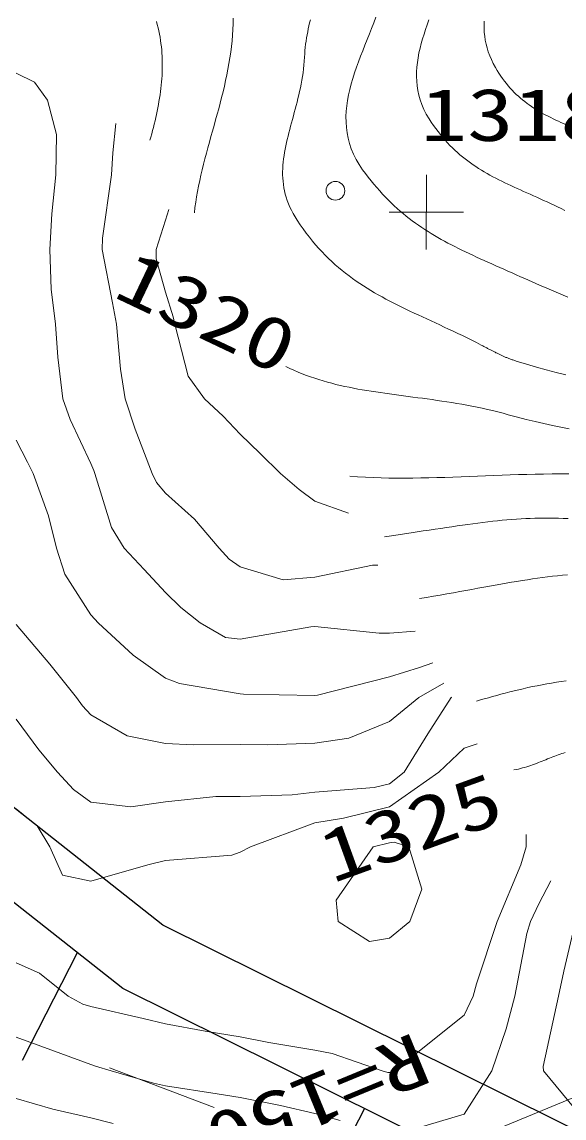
# Model space of a CAD drawing. Units: millimetres at full size, sheet at 1:500; details may follow other scales. Extents: x -209175 to 420500, y 0 to 351151.
# Drawn here: x 42187 to 49450, y 114699 to 129379 of the extents above; entities that cross this region are included whole.
import ezdxf
from ezdxf.enums import TextEntityAlignment as Align

# ---------------------------------------------------------------- set-up
doc = ezdxf.new("R2010")
doc.units = ezdxf.units.MM
doc.header["$LTSCALE"] = 500
doc.linetypes.add('USER1', pattern=[9.25, 6, -1.5, 0.25, -1.5])
for name, color, linetype, lineweight in [('D-BGD', 7, 'Continuous', 13), ('D-BGD-EXST', 7, 'Continuous', 25), ('D-BGD-HICN', 7, 'Continuous', 13), ('D-BGD-LWCN', 8, 'Continuous', 13), ('D-BGD-TXT', 7, 'Continuous', 13), ('D-BMK', 2, 'USER1', 13), ('D-BMK-HTXT', 7, 'Continuous', 13), ('D-BYP-STR4', 1, 'Continuous', 50)]:
    doc.layers.add(name, color=color, linetype=linetype, lineweight=lineweight)
doc.styles.add('ＭＳ ゴシック', font='')
doc.styles.get('ＭＳ ゴシック').set_extended_font_data('MS Gothic')

msp = doc.modelspace()

# ---------------------------------------------------------------- linework, layer by layer
at = {"layer": 'D-BGD'}
for p, q in [((47604.7, 127331.5), (47604.6, 126331.5)), ((48104.7, 126831.4), (47104.7, 126831.6))]:
    msp.add_line(p, q, dxfattribs=at)
at = {"layer": 'D-BGD', "color": 3}
msp.add_line((44762.6, 114840.4), (43360.7, 115372.6), dxfattribs=at)
at = {"layer": 'D-BGD'}
msp.add_circle((46386.6, 127118.1), 125, dxfattribs=at)
at = {"layer": 'D-BGD-EXST'}
for p, q in [((42927.7, 116914), (42189.8, 115472.4)), ((46775.2, 114826.1), (45529.6, 112392.7))]:
    msp.add_line(p, q, dxfattribs=at)
for points in [[(57890.8, 108234.6), (54630.1, 112041.5), (44074.8, 117283.8), (39252.8, 121084.7), (21580.4, 131155.6), (10780, 131661), (10000, 132429.1)], [(57088.6, 107634), (54003, 111236.4), (43537.2, 116434.3), (38692.6, 120252.9), (21293.8, 130168), (10351, 130680), (10000, 131025.6)]]:
    msp.add_lwpolyline(points, dxfattribs=at)
at = {"layer": 'D-BGD-HICN'}
for points in [[(45015.2, 129431.3), (45015, 129355.1), (45012.7, 129278.9), (45008.5, 129202.7), (45002.3, 129126.5), (44994.4, 129050.4), (44984.8, 128974.3), (44973.7, 128898.2), (44961.1, 128822.2), (44947.3, 128746.2), (44932.2, 128670.4), (44916.1, 128594.5), (44899, 128518.8), (44881, 128443.2), (44862.3, 128367.7), (44843, 128292.3), (44823.1, 128217), (44802.8, 128141.9), (44782.3, 128066.9), (44761.5, 127992.1), (44740.7, 127917.4), (44719.9, 127842.9), (44699.3, 127768.5), (44678.9, 127694.4), (44659, 127620.4), (44639.5, 127546.7), (44620.6, 127473.2), (44602.5, 127399.9), (44585.2, 127326.8), (44568.8, 127254), (44553.5, 127181.4), (44539.4, 127109.1), (44526.5, 127037.1), (44515.1, 126965.3), (44505.2, 126893.8), (44496.9, 126822.6)], [(45722.9, 124766.1), (45777.3, 124739.5), (45831.9, 124714.3), (45886.8, 124690.3), (45942, 124667.6), (45997.5, 124646.2), (46053.3, 124625.8), (46109.4, 124606.6), (46165.8, 124588.4), (46222.5, 124571.2), (46279.5, 124555), (46336.8, 124539.6), (46394.5, 124525.1), (46452.5, 124511.3), (46510.8, 124498.3), (46569.4, 124486), (46628.3, 124474.3), (46687.6, 124463.2), (46747.2, 124452.6), (46807.1, 124442.4), (46867.4, 124432.7), (46928, 124423.4), (46989, 124414.3), (47050.3, 124405.6), (47112, 124397), (47174, 124388.6), (47236.3, 124380.3), (47299, 124372.1), (47362.1, 124363.8), (47425.5, 124355.5), (47489.3, 124347.1), (47553.5, 124338.6), (47618, 124329.8), (47682.9, 124320.8), (47748.2, 124311.5), (47813.9, 124301.8), (47879.9, 124291.7), (47946.3, 124281.1), (48013.1, 124270), (48080.3, 124258.3), (48147.9, 124246), (48215.9, 124233), (48284.3, 124219.3), (48353, 124204.8), (48422.2, 124189.5), (48491.8, 124173.3), (48561.8, 124156.1), (48632.1, 124138), (48703, 124118.8), (48824, 124086.1), (48943.4, 124055.3), (49061.3, 124026.6), (49177.8, 123999.6), (49292.8, 123974.3), (49406.5, 123950.6), (49519, 123928.4)], [(42111, 121308.3), (42559.5, 120779.5), (42916.5, 120331), (43000.6, 120220.6), (43111, 120098.8), (43597.3, 119817.3), (44111, 119716.8), (44479.3, 119699.3), (45111, 119703.7), (45479.6, 119699.6), (46111, 119718.2), (46565.6, 119785.6), (47111, 120009.4), (47502.2, 120331), (47840, 120524.9)], [(49466, 119595.5), (49442.5, 119588.2), (49419, 119580.4), (49395.5, 119572.3), (49371.9, 119563.9), (49348.3, 119555.2), (49324.7, 119546.2), (49300.9, 119537), (49277.1, 119527.5), (49253.1, 119518), (49229, 119508.3), (49204.7, 119498.5), (49180.3, 119488.7), (49155.7, 119478.9), (49130.8, 119469.1), (49105.7, 119459.4), (49080.3, 119449.8), (49054.7, 119440.3), (49028.8, 119431), (49002.5, 119421.9), (48975.9, 119413.1), (48949, 119404.6), (48921.7, 119396.3), (48894, 119388.5), (48865.9, 119381), (48837.4, 119374), (48808.4, 119367.4), (48779, 119361.4)], [(49589.4, 117275.7), (49444.6, 116664.6), (49377.2, 116331), (49169.7, 115389.7), (49173, 115331), (49599.4, 114819.4), (50111, 114476.9), (50227.8, 114447.8), (51067, 114392)], [(43408.4, 114628.4), (43111, 114700.3), (42599.9, 114819.9), (42111, 114961.1)]]:
    msp.add_lwpolyline(points, dxfattribs=at)
at = {"layer": 'D-BGD-LWCN'}
for points in [[(43988.2, 129386), (44000, 129344), (44010.8, 129301.9), (44020.6, 129259.8), (44029.4, 129217.5), (44037.3, 129175.2), (44044.2, 129132.8), (44050.2, 129090.3), (44055.3, 129047.8), (44059.5, 129005.1), (44062.9, 128962.4), (44065.4, 128919.7), (44067, 128876.8), (44067.9, 128834), (44068, 128791), (44067.4, 128748), (44066, 128704.9), (44063.8, 128661.8), (44061, 128618.7), (44057.5, 128575.5), (44053.4, 128532.3), (44048.6, 128489), (44043.2, 128445.7), (44037.2, 128402.3), (44030.6, 128358.9), (44023.4, 128315.5), (44015.7, 128272.1), (44007.5, 128228.7), (43998.9, 128185.2), (43989.7, 128141.7), (43980.1, 128098.2), (43970, 128054.7), (43959.5, 128011.2), (43948.7, 127967.7), (43937.4, 127924.2), (43925.8, 127880.7), (43913.9, 127837.2), (43901.7, 127793.7)], [(46050.8, 129407.6), (46041.5, 129368.2), (46032.5, 129328.5), (46023.9, 129288.4), (46015.7, 129247.9), (46007.9, 129207), (46000.7, 129165.6), (45994.1, 129123.7), (45988.2, 129081.4), (45983, 129038.5), (45978.6, 128995.1), (45975, 128951.2), (45972.4, 128906.7), (45969.1, 128853.7), (45964.7, 128801.3), (45959.2, 128749.5), (45952.7, 128698.3), (45945.2, 128647.5), (45936.9, 128597.3), (45927.8, 128547.6), (45917.9, 128498.4), (45907.5, 128449.7), (45896.5, 128401.4), (45885.1, 128353.5), (45873.2, 128306.1), (45861.1, 128259), (45848.8, 128212.4), (45836.3, 128166.1), (45823.7, 128120.1), (45811.2, 128074.4), (45798.8, 128029.1), (45786.5, 127984.1), (45774.6, 127939.3), (45762.9, 127894.8), (45751.7, 127850.5), (45741.1, 127806.4), (45730.9, 127762.5), (45721.5, 127718.9), (45712.8, 127675.3), (45704.9, 127632), (45698, 127588.7), (45692, 127545.6), (45687.1, 127502.6), (45683.4, 127459.6), (45680.8, 127416.7), (45679.6, 127373.9), (45679.8, 127331), (45681.5, 127288.2), (45684.7, 127245.3), (45689.5, 127202.5), (45696.1, 127159.5), (45704.4, 127116.6), (45714.7, 127073.5), (45726.9, 127030.3), (45741.1, 126987), (45757.4, 126943.6), (45775.9, 126900), (45796.8, 126856.2), (45819.9, 126812.3), (45845.5, 126768.1), (45873.7, 126723.8), (45914, 126664.1), (45954.7, 126606.5), (45995.8, 126550.8), (46037.4, 126497), (46079.3, 126445.1), (46121.6, 126395), (46164.4, 126346.6), (46207.6, 126299.8), (46251.2, 126254.6), (46295.2, 126210.9), (46339.7, 126168.7), (46384.7, 126127.9), (46430.1, 126088.5), (46475.9, 126050.3), (46522.2, 126013.3), (46569, 125977.4), (46616.2, 125942.6), (46663.9, 125908.9), (46712.1, 125876.1), (46760.8, 125844.1), (46809.9, 125813), (46859.6, 125782.7), (46909.7, 125753), (46960.4, 125724), (47011.6, 125695.5), (47063.3, 125667.6), (47115.5, 125640.1), (47168.2, 125612.9), (47221.5, 125586.1), (47275.3, 125559.6), (47329.6, 125533.2), (47384.5, 125506.9), (47439.9, 125480.7), (47495.9, 125454.5), (47552.5, 125428.2), (47609.6, 125401.8), (47667.3, 125375.1), (47725.5, 125348.2), (47784.4, 125321), (47843.8, 125293.4), (47903.8, 125265.4), (47964.4, 125236.8), (48025.7, 125207.7), (48087.5, 125177.9), (48149.9, 125147.4), (48213, 125116.1), (48276.6, 125084), (48340.9, 125051), (48352, 125045.3), (48362.9, 125039.6), (48373.6, 125034), (48384.1, 125028.5), (48394.4, 125023.1), (48404.6, 125017.8), (48414.6, 125012.5), (48424.5, 125007.3), (48434.2, 125002.2), (48443.9, 124997.1), (48453.4, 124992.1), (48462.8, 124987.2), (48472.1, 124982.3), (48481.3, 124977.5), (48490.4, 124972.8), (48499.5, 124968.1), (48508.5, 124963.5), (48517.5, 124958.9), (48526.4, 124954.4), (48535.3, 124949.9), (48544.1, 124945.5), (48553, 124941.1), (48561.8, 124936.7), (48570.7, 124932.4), (48579.6, 124928.2), (48588.5, 124924), (48597.4, 124919.8), (48606.4, 124915.6), (48615.5, 124911.5), (48624.6, 124907.4), (48633.7, 124903.3), (48643, 124899.3), (48652.3, 124895.3), (48661.8, 124891.3), (48671.4, 124887.3), (48681, 124883.3), (48690.8, 124879.4), (48700.8, 124875.5), (48710.9, 124871.6), (48721.1, 124867.6), (48731.6, 124863.7), (48742.2, 124859.8), (48752.9, 124856), (48763.9, 124852.1), (48775.1, 124848.2), (48786.5, 124844.3), (48798.1, 124840.4), (48810, 124836.5), (48944.7, 124793.9), (49078.3, 124754.6), (49210.7, 124718.3), (49342, 124684.9), (49472.2, 124654.1)], [(49498.7, 125694.9), (49406.3, 125732.6), (49312.6, 125771.6), (49217.6, 125811.9), (49121.3, 125853.5), (49023.5, 125896.6), (48924.3, 125941.1), (48866.4, 125967.2), (48809.4, 125992.7), (48753, 126017.9), (48697.4, 126042.6), (48642.5, 126066.9), (48588.3, 126090.9), (48534.8, 126114.6), (48481.9, 126138.1), (48429.7, 126161.4), (48378.1, 126184.5), (48327.1, 126207.6), (48276.7, 126230.6), (48227, 126253.6), (48177.8, 126276.6), (48129.2, 126299.7), (48081.1, 126322.9), (48033.6, 126346.3), (47986.5, 126369.9), (47940.1, 126393.8), (47894.1, 126417.9), (47848.5, 126442.4), (47803.5, 126467.3), (47758.9, 126492.7), (47714.7, 126518.5), (47671, 126544.8), (47627.7, 126571.7), (47584.8, 126599.3), (47542.3, 126627.5), (47500.1, 126656.4), (47458.3, 126686), (47416.9, 126716.4), (47375.8, 126747.7), (47335, 126779.9), (47294.5, 126813), (47254.3, 126847), (47214.3, 126882.1), (47174.6, 126918.2), (47135.2, 126955.5), (47096, 126993.9), (47057, 127033.5), (47018.3, 127074.3), (46979.7, 127116.5), (46941.3, 127159.9), (46903, 127204.8), (46865, 127251), (46827, 127298.8), (46789.2, 127348), (46751.4, 127398.8), (46703.8, 127468.6), (46662.6, 127538.8), (46627.4, 127609.2), (46598, 127680), (46574.2, 127751.1), (46555.6, 127822.5), (46542, 127894.2), (46533.1, 127966.1), (46528.7, 128038.3), (46528.5, 128110.7), (46532.1, 128183.4), (46539.4, 128256.2), (46550.1, 128329.3), (46563.8, 128402.6), (46580.4, 128476), (46599.5, 128549.6), (46620.9, 128623.4), (46644.3, 128697.4), (46669.4, 128771.4), (46696, 128845.7), (46723.8, 128920), (46752.5, 128994.4), (46781.8, 129068.9), (46811.5, 129143.5), (46841.3, 129218.2), (46870.9, 129292.9), (46900.1, 129367.6), (46928.6, 129442.4)], [(49458.9, 126855.7), (49410.6, 126879.5), (49362.8, 126902.7), (49315.4, 126925.2), (49268.4, 126947.2), (49221.9, 126968.8), (49175.8, 126989.8), (49130.1, 127010.5), (49084.9, 127030.9), (49040.1, 127050.9), (48995.7, 127070.7), (48951.7, 127090.3), (48908.2, 127109.7), (48865, 127129), (48822.3, 127148.3), (48780, 127167.6), (48738.2, 127187), (48696.7, 127206.4), (48655.7, 127226), (48615, 127245.8), (48574.8, 127265.9), (48535, 127286.2), (48495.6, 127306.9), (48456.6, 127328), (48418.1, 127349.6), (48379.9, 127371.6), (48342.2, 127394.2), (48304.8, 127417.4), (48267.9, 127441.2), (48231.3, 127465.7), (48195.2, 127491), (48159.4, 127517.1), (48124.1, 127544), (48089.2, 127571.8), (48054.6, 127600.6), (48020.5, 127630.4), (47986.7, 127661.2), (47953.4, 127693.1), (47920.4, 127726.1), (47887.8, 127760.4), (47855.6, 127795.8), (47823.9, 127832.6), (47792.5, 127870.7), (47761.4, 127910.3), (47730.8, 127951.2), (47700.6, 127993.7), (47670.7, 128037.7), (47641.3, 128083.2), (47604.3, 128145.9), (47572.5, 128208.6), (47545.5, 128271.4), (47523.1, 128334.1), (47505.2, 128396.9), (47491.5, 128459.8), (47481.7, 128522.6), (47475.7, 128585.5), (47473.3, 128648.5), (47474.1, 128711.4), (47478.1, 128774.4), (47484.9, 128837.4), (47494.4, 128900.4), (47506.4, 128963.5), (47520.6, 129026.5), (47536.7, 129089.6), (47554.7, 129152.7), (47574.2, 129215.9), (47595, 129279), (47617, 129342.2), (47639.8, 129405.4)], [(49478.5, 128001.4), (49443, 128017.2), (49407.8, 128033.2), (49373, 128049.2), (49338.5, 128065.4), (49304.4, 128081.8), (49270.7, 128098.5), (49237.3, 128115.5), (49204.3, 128132.8), (49171.6, 128150.5), (49139.4, 128168.6), (49107.5, 128187.2), (49075.9, 128206.4), (49044.8, 128226.1), (49014.1, 128246.4), (48983.7, 128267.4), (48953.8, 128289), (48924.2, 128311.5), (48895.1, 128334.7), (48866.3, 128358.7), (48838, 128383.6), (48810, 128409.5), (48782.5, 128436.3), (48755.4, 128464.1), (48728.8, 128493), (48702.5, 128523), (48676.7, 128554.2), (48651.3, 128586.5), (48626.4, 128620.1), (48601.9, 128655), (48577.8, 128691.2), (48554.2, 128728.7), (48531.1, 128767.7), (48501.9, 128821.1), (48476.2, 128874.3), (48453.8, 128927.1), (48434.6, 128979.5), (48418.4, 129031.8), (48405.2, 129083.7), (48394.7, 129135.5), (48386.9, 129187), (48381.6, 129238.3), (48378.6, 129289.4), (48377.9, 129340.4), (48379.3, 129391.2)], [(42111, 128692.3), (42354.4, 128574.4), (42528.9, 128331), (42651.9, 127871.9), (42641, 127331), (42589.6, 126809.6), (42561.2, 126331), (42578.7, 125798.7), (42637.9, 125331), (42667.9, 124887.9), (42733.7, 124331), (42835.6, 124055.6), (43111, 123467.4), (43151.8, 123371.8), (43164.8, 123331), (43386.7, 122606.7), (43558.8, 122331), (43826.1, 122046.1), (44111, 121738.5), (44316.4, 121536.4), (44574, 121331), (44914.7, 121134.7), (45111, 121111.3), (46059.5, 121279.5), (46111, 121282.3), (46972.1, 121192.1), (47111, 121193.8), (47454.7, 121218.5)], [(43445.9, 128019.1), (43405.7, 127625.7), (43385.7, 127331), (43265, 126485), (43261.9, 126331), (43399.5, 125619.5), (43455, 125331), (43508.6, 124728.6), (43571.7, 124331), (43706.3, 123926.3), (43933.2, 123331), (43989.9, 123209.9), (44111, 123069.7), (44500.8, 122720.8), (44830.3, 122331), (44963.6, 122183.6), (45111, 122080.2), (45688.8, 121908.8), (46111, 121943.2), (46882.7, 122102.7), (46955.7, 122105.6)], [(44154.4, 126868.4), (44111, 126724.7), (43984.9, 126331), (43985.6, 126205.6), (44111, 125762.3), (44211.3, 125431.3), (44233.8, 125331), (44413.2, 124633.2), (44633.3, 124331), (44881.6, 124101.6), (45111, 123859.9), (45379.2, 123599.2), (45651.4, 123331), (45899.6, 123119.6), (46111, 122961.1), (46559.9, 122800.5)], [(42111, 123778.3), (42263.3, 123483.3), (42336.6, 123331), (42543, 122763), (42648.4, 122331), (42761.6, 121981.6), (43111, 121439.9), (43161.7, 121381.7), (43208.6, 121331), (43676.8, 120896.8), (44111, 120589.8), (44297.2, 120517.2), (45111, 120379.7), (45156.5, 120376.5), (46111, 120360.1), (46145.1, 120365.1), (47111, 120607.1), (47514.2, 120734.2), (47690.3, 120795.3)], [(46580.1, 123295.1), (46684.1, 123287.6), (46788.5, 123281.5), (46893.3, 123276.8), (46998.4, 123273.4), (47103.9, 123271.1), (47209.7, 123269.9), (47316, 123269.7), (47422.5, 123270.4), (47529.5, 123271.9), (47636.8, 123274), (47744.4, 123276.8), (47852.4, 123280.1), (47960.8, 123283.8), (48069.5, 123287.8), (48178.6, 123292), (48288.1, 123296.4), (48397.9, 123300.8), (48508, 123305.2), (48618.5, 123309.4), (48729.4, 123313.4), (48840.6, 123317), (48952.2, 123320.2), (49064.1, 123322.8), (49176.4, 123324.9), (49289, 123326.2), (49402, 123326.7), (49515.3, 123326.3)], [(47046.1, 122485.2), (47137.7, 122498.5), (47227.1, 122511.6), (47314.4, 122524.5), (47399.7, 122537.2), (47483, 122549.8), (47564.5, 122562), (47644.2, 122574.1), (47722.2, 122585.8), (47798.6, 122597.2), (47873.5, 122608.4), (47946.9, 122619.2), (48019.1, 122629.6), (48089.9, 122639.7), (48159.6, 122649.4), (48228.2, 122658.6), (48295.9, 122667.5), (48362.5, 122675.9), (48428.4, 122683.8), (48493.5, 122691.2), (48558, 122698.1), (48621.8, 122704.5), (48685.2, 122710.4), (48748.2, 122715.7), (48810.8, 122720.4), (48873.3, 122724.5), (48935.5, 122727.9), (48997.7, 122730.8), (49060, 122732.9), (49122.3, 122734.4), (49184.8, 122735.2), (49247.6, 122735.3), (49310.8, 122734.6), (49374.4, 122733.2), (49438.5, 122731), (49503.2, 122728)], [(49493.9, 121973.9), (49428.2, 121968.6), (49362.2, 121962.4), (49296, 121955.4), (49229.5, 121947.7), (49162.5, 121939.2), (49095, 121930.1), (49026.9, 121920.2), (48958.2, 121909.8), (48888.7, 121898.7), (48818.4, 121887.1), (48747.2, 121875), (48675, 121862.5), (48601.7, 121849.5), (48527.2, 121836.1), (48451.5, 121822.3), (48374.5, 121808.2), (48296.1, 121793.8), (48216.2, 121779.2), (48134.7, 121764.3), (48051.6, 121749.3), (47966.7, 121734.2), (47880, 121718.9), (47791.5, 121703.6), (47700.9, 121688.3), (47608.3, 121673), (47513.6, 121657.7)], [(49476.6, 120554.8), (49411.9, 120545.9), (49347.4, 120536.2), (49283, 120525.7), (49218.8, 120514.5), (49155, 120502.6), (49091.5, 120490.1), (49028.5, 120477), (48966, 120463.5), (48904, 120449.5), (48842.6, 120435.2), (48781.9, 120420.5), (48722, 120405.6), (48662.8, 120390.4), (48604.5, 120375.1), (48547.2, 120359.7), (48490.8, 120344.3), (48435.5, 120328.8), (48381.3, 120313.5), (48328.3, 120298.3), (48276.5, 120283.2)], [(42111, 120042.8), (42411.8, 119631.8), (42662.5, 119331), (42879.6, 119099.6), (43111, 118930), (43647.1, 118867.1), (44111, 118933.3), (44784.4, 119004.4), (45111, 119005.8), (45809, 119029), (46111, 119065.2), (46907.9, 119127.9), (47111, 119176.4), (47309, 119331), (47623.5, 119843.5), (47937.9, 120331), (47944.6, 120335.3)], [(42111, 118841.9), (42393, 118613), (42561.3, 118331), (42732.7, 117952.7), (43111, 117871.2), (43871.7, 118091.7), (44111, 118147.4), (44999, 118219), (45111, 118260.5), (45250.5, 118331), (46111, 118651.8), (46494.9, 118714.9), (47111, 118866.7), (47772.1, 119331), (48111, 119651.4), (48286.2, 119712.2)], [(48943.4, 118495.3), (48941.2, 118331), (48870.6, 118090.6), (48554.4, 117331), (48278, 116498), (48232.3, 116331), (48111, 116076.2), (47176.7, 115331), (47111, 115307.7), (47088.3, 115308.3), (47014.4, 115331), (46344.6, 115564.6), (46111, 115609.8), (45492.9, 115712.9), (45111, 115785.4), (44643.4, 115863.4), (44111, 115962.1), (43810.6, 116030.6), (43111, 116192.5), (43004.6, 116224.6), (42807.9, 116331), (42420.9, 116640.9), (42111, 116776.8)], [(49273.8, 117874.6), (49111, 117566.4), (48999.7, 117331), (48951.1, 117171.1), (48789.8, 116331), (48676.2, 115896.2), (48481.3, 115331), (48111, 114751.4), (47287.1, 114507.1)], [(46448.3, 114668.3), (46111, 114759), (45648.9, 114868.9), (45111, 114972.9), (44802.2, 115022.2), (44111, 115132.1), (43948.7, 115168.7), (43383.5, 115331), (43174.7, 115394.7), (43111, 115415.7), (42440.8, 115660.8), (42111, 115784.1)]]:
    msp.add_lwpolyline(points, dxfattribs=at)
msp.add_lwpolyline([(47173, 118393), (47370.6, 118331), (47542.8, 117762.8), (47385.2, 117331), (47111, 117110.5), (46842.5, 117062.5), (46421.7, 117331), (46396.5, 117616.5), (46894.7, 118331), (47111, 118383.4)], close=True, dxfattribs=at)
at = {"layer": 'D-BMK'}
msp.add_arc((-63853.3, 68233.2), 150000, 22.39568, 55.4167, dxfattribs=at)
at = {"layer": 'D-BMK-HTXT'}
msp.add_line((74832.9, 125383.3), (39514.2, 110829.1), dxfattribs=at)
at = {"layer": 'D-BYP-STR4'}
for radius, end in [(152000, 55.4167), (151500, 55.4167), (148500, 47.39147), (148000, 47.39147)]:
    msp.add_arc((-63853.3, 68233.2), radius, 22.39568, end, dxfattribs=at)

# ---------------------------------------------------------------- texts
at = {"layer": 'D-BGD-HICN', "style": 'ＭＳ ゴシック', "width": 1.3}
for s, rotation, p in [('1320', 334.612, (44815.1, 125810.3)), ('1325', 19.913, (47276.3, 118926))]:
    msp.add_text(s, height=705, rotation=rotation, dxfattribs=at).set_placement(p, align=Align.TOP_CENTER)
at = {"layer": 'D-BGD-TXT', "style": 'ＭＳ ゴシック', "width": 1.3}
msp.add_text('1318.41', height=705, rotation=359.993, dxfattribs=at).set_placement((47527.5, 128490), align=Align.TOP_LEFT)
at = {"layer": 'D-BMK-HTXT', "style": 'ＭＳ ゴシック', "width": 1.3}
msp.add_text('R=150.0', height=705, rotation=202.396, dxfattribs=at).set_placement((47719.9, 115205.4), align=Align.TOP_LEFT)

doc.saveas('drawing.dxf')
